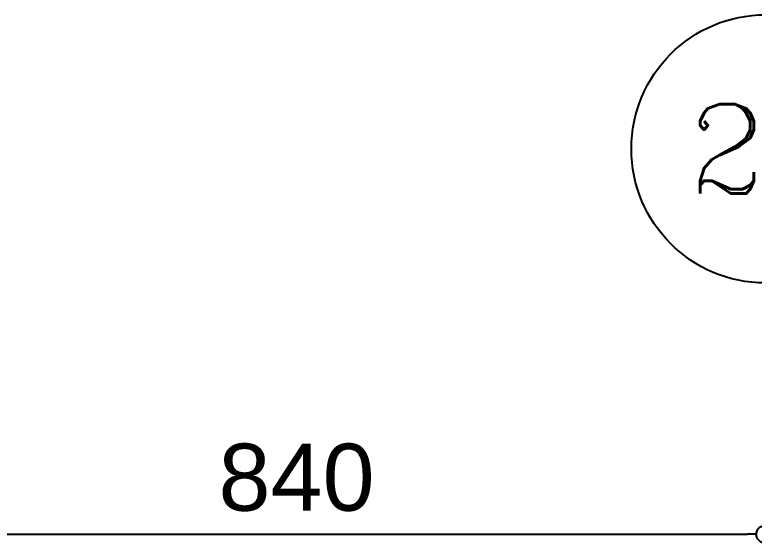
# Model space of a CAD drawing. Extents: x -18489 to 195597, y -1599 to 112111.
# Drawn here: x 16128 to 16790, y 29148 to 29621 of the extents above; entities that cross this region are included whole.
import ezdxf
from ezdxf.enums import TextEntityAlignment as Align
from ezdxf.xclip import XClip

# ---------------------------------------------------------------- set-up
doc = ezdxf.new("R2010")
doc.units = 0
doc.header["$LTSCALE"] = 100
doc.header["$XCLIPFRAME"] = 2
doc.linetypes.add('188K-SM-07-F10-MECH-CR PIPE-Y2257103$0$X-S-FAB_SL ALL$0$COL-CEN-LIN', pattern=[3.25, 2.5, -0.25, 0.25, -0.25])
for name, color, linetype in [('188K-SM-07-F10-MECH-CR PIPE-Y2257103$0$X-S-FAB_SL ALL$0$0-MC', 12, 'Continuous'), ('188K-SM-07-F10-MECH-CR PIPE-Y2257103$0$X-S-FAB_SL ALL$0$0-NC', 3, 'Continuous'), ('188K-SM-07-F10-MECH-CR PIPE-Y2257103$0$X-S-FAB_SL ALL$0$A-BLOCK', 7, 'Continuous'), ('188K-SM-07-F10-MECH-CR PIPE-Y2257103$0$X-S-FAB_SL ALL$0$CCL', 15, '188K-SM-07-F10-MECH-CR PIPE-Y2257103$0$X-S-FAB_SL ALL$0$COL-CEN-LIN'), ('188K-SM-07-F10-MECH-CR PIPE-Y2257103$0$X-S-FAB_SL ALL$0$DIM', 15, 'Continuous')]:
    doc.layers.add(name, color=color, linetype=linetype)
doc.styles.add('188K-SM-07-F10-MECH-CR PIPE-Y2257103$0$X-S-FAB_SL ALL$0$COL-NUM', font='romanc')
doc.styles.add('188K-SM-07-F10-MECH-CR PIPE-Y2257103$0$X-S-FAB_SL ALL$0$DIM', font='', dxfattribs={"width": 0.8})
doc.styles.add('188K-SM-07-F10-MECH-CR PIPE-Y2257103$0$X-S-FAB_SL ALL$0$Gen-Text', font='arial.ttf', dxfattribs={"height": 2.5})
doc.styles.get('188K-SM-07-F10-MECH-CR PIPE-Y2257103$0$X-S-FAB_SL ALL$0$DIM').set_extended_font_data('MingLiU')
doc.dimstyles.new('188K-SM-07-F10-MECH-CR PIPE-Y2257103$0$X-S-FAB_SL ALL$0$CIRL', dxfattribs={"dimtxt": 50, "dimasz": 25, "dimexe": 16, "dimexo": 0, "dimgap": 6, "dimtad": 1, "dimdsep": 46, "dimtxsty": '188K-SM-07-F10-MECH-CR PIPE-Y2257103$0$X-S-FAB_SL ALL$0$DIM', "dimblk": '188K-SM-07-F10-MECH-CR PIPE-Y2257103$0$X-S-FAB_SL ALL$0$_DotBlank', "dimcen": 10, "dimdle": 16, "dimclrd": 256, "dimclre": 256, "dimclrt": 6, "dimadec": 0, "dimazin": 0, "dimtfac": 1, "dimtix": 1, "dimtmove": 2, "dimatfit": 3, "dimldrblk": '188K-SM-07-F10-MECH-CR PIPE-Y2257103$0$X-S-FAB_SL ALL$0$ARROW', "dimfxl": 1, "dimtolj": 1, "dimtzin": 0, "dimarcsym": 0})

# ---------------------------------------------------------------- blocks, each defined once
blk = doc.blocks.new('188K-SM-07-F10-MECH-CR PIPE-Y2257103$0$X-S-FAB_SL ALL$0$cn-y')
at = {"layer": '188K-SM-07-F10-MECH-CR PIPE-Y2257103$0$X-S-FAB_SL ALL$0$0-MC'}
blk.add_circle((-50, 0), 50, dxfattribs=at)
at = {"layer": '188K-SM-07-F10-MECH-CR PIPE-Y2257103$0$X-S-FAB_SL ALL$0$0-NC', "style": '188K-SM-07-F10-MECH-CR PIPE-Y2257103$0$X-S-FAB_SL ALL$0$COL-NUM'}
blk.add_attdef('GRID-Y', text='', height=50, dxfattribs=at).set_placement((-50, 0), align=Align.MIDDLE_CENTER)
blk = doc.blocks.new('188K-SM-07-F10-MECH-CR PIPE-Y2257103$0$X-S-FAB_SL ALL$0$_DotBlank')
at = {"color": 0, "linetype": 'ByBlock', "lineweight": -2}
blk.add_line((-0.5, 0), (-1, 0), dxfattribs=at)
blk.add_circle((0, 0), 0.5, dxfattribs=at)
blk = doc.blocks.new('*D1882')
at = {"layer": '188K-SM-07-F10-MECH-CR PIPE-Y2257103$0$X-S-FAB_SL ALL$0$DIM', "lineweight": -2, "transparency": 16777216}
for p, q in [((11486.48, -76069.85), (11486.48, -75959.85)), ((12326.48, -76069.85), (12326.48, -75959.85)), ((11502.48, -75979.85), (12310.48, -75979.85))]:
    blk.add_line(p, q, dxfattribs=at)
at = {"layer": 'DefPoints', "color": 0, "transparency": 16777216}
for p in [(12326.48, -75979.85), (11486.48, -76069.85), (12326.48, -76069.85)]:
    blk.add_point(p, dxfattribs=at)
at = {"layer": '188K-SM-07-F10-MECH-CR PIPE-Y2257103$0$X-S-FAB_SL ALL$0$DIM', "lineweight": -2, "transparency": 16777216, "xscale": 16, "yscale": 16, "zscale": 16, "rotation": 180}
blk.add_blockref('188K-SM-07-F10-MECH-CR PIPE-Y2257103$0$X-S-FAB_SL ALL$0$_DotBlank', (11486.48, -75979.85), dxfattribs=at)
at = {"layer": '188K-SM-07-F10-MECH-CR PIPE-Y2257103$0$X-S-FAB_SL ALL$0$DIM', "lineweight": -2, "transparency": 16777216, "xscale": 16, "yscale": 16, "zscale": 16}
blk.add_blockref('188K-SM-07-F10-MECH-CR PIPE-Y2257103$0$X-S-FAB_SL ALL$0$_DotBlank', (12326.48, -75979.85), dxfattribs=at)
at = {"layer": '188K-SM-07-F10-MECH-CR PIPE-Y2257103$0$X-S-FAB_SL ALL$0$DIM', "color": 6, "transparency": 16777216, "insert": (11906.48, -75929.22), "char_height": 2.5, "attachment_point": 5, "style": '188K-SM-07-F10-MECH-CR PIPE-Y2257103$0$X-S-FAB_SL ALL$0$Gen-Text'}
blk.add_mtext('\\A1;{\\H24x;840}', dxfattribs=at)
blk = doc.blocks.new('188K-SM-07-F10-MECH-CR PIPE-Y2257103$0$X-S-FAB_SL ALL$0$ARROW')
at = {"color": 3}
blk.add_solid([(0, 0), (-2.4, -0.4), (-2.4, 0.4)], dxfattribs=at)
blk = doc.blocks.new('188K-SM-07-F10-MECH-CR PIPE-Y2257103$0$X-S-FAB_SL ALL$0$A$Ceb448ab1')
at = {"layer": '188K-SM-07-F10-MECH-CR PIPE-Y2257103$0$X-S-FAB_SL ALL$0$A-BLOCK'}
ref = blk.add_blockref('188K-SM-07-F10-MECH-CR PIPE-Y2257103$0$X-S-FAB_SL ALL$0$cn-y', (16920, 3720), dxfattribs=dict(at, xscale=2.399999999999997, yscale=2.399999999999997, zscale=2.399999999999997))
ref.add_attrib('GRID-Y', '20', dxfattribs={"layer": '188K-SM-07-F10-MECH-CR PIPE-Y2257103$0$X-S-FAB_SL ALL$0$0-NC', "height": 80, "style": '188K-SM-07-F10-MECH-CR PIPE-Y2257103$0$X-S-FAB_SL ALL$0$COL-NUM'}).set_placement((16800, 3720), align=Align.MIDDLE_CENTER)
at = {"layer": '188K-SM-07-F10-MECH-CR PIPE-Y2257103$0$X-S-FAB_SL ALL$0$DIM'}
dim = blk.add_linear_dim(base=(16800, 3375), p1=(15960, 3285), p2=(16800, 3285), text='{\\H24x;<>}', dimstyle='188K-SM-07-F10-MECH-CR PIPE-Y2257103$0$X-S-FAB_SL ALL$0$CIRL', override={"dimtxt": 60, "dimasz": 16, "dimexe": 20, "dimgap": 20, "dimtxsty": '188K-SM-07-F10-MECH-CR PIPE-Y2257103$0$X-S-FAB_SL ALL$0$Gen-Text'}, dxfattribs=at)
dim.commit()
dim.dimension.update_dxf_attribs({"geometry": '*D1882', "text_midpoint": (16380, 3425.634), "insert": (4473.521, 79354.854)})
blk = doc.blocks.new('188K-SM-07-F10-MECH-CR PIPE-Y2257103$0$X-S-FAB_SL ALL')
at = {"layer": '188K-SM-07-F10-MECH-CR PIPE-Y2257103$0$X-S-FAB_SL ALL$0$CCL'}
blk.add_blockref('188K-SM-07-F10-MECH-CR PIPE-Y2257103$0$X-S-FAB_SL ALL$0$A$Ceb448ab1', (-4473.521, -73553.977), dxfattribs=at)
blk = doc.blocks.new('188K-SM-07-F10-MECH-CR PIPE-Y2257103')
ref = blk.add_blockref('188K-SM-07-F10-MECH-CR PIPE-Y2257103$0$X-S-FAB_SL ALL', (4473.521, 99334.763))
XClip(ref).set_block_clipping_path([(-7553.4648570136, -75341.9369645483), (24026.2025623869, -67725.7696244382)])

msp = doc.modelspace()

# ---------------------------------------------------------------- block references
msp.add_blockref('188K-SM-07-F10-MECH-CR PIPE-Y2257103', (0, 0))

doc.saveas('drawing.dxf')
